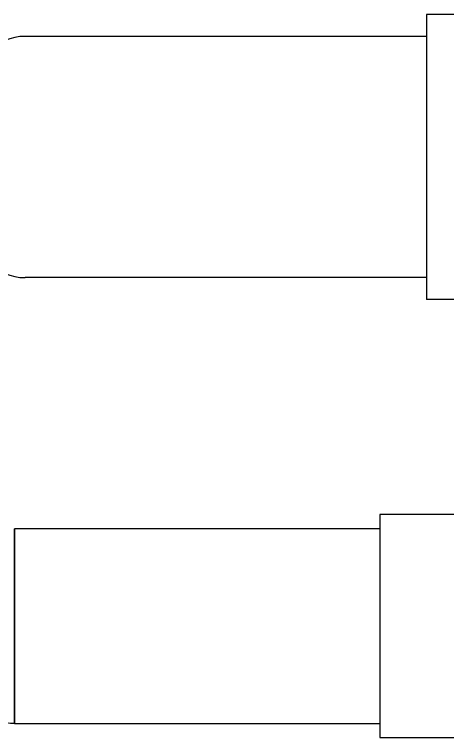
# Model space of a CAD drawing. Header units: millimetres. Extents: x 256 to 2599, y 626 to 1192.
# Drawn here: x 1882.72 to 1899.62, y 834.38 to 862.62 of the extents above; entities that cross this region are included whole.
import ezdxf

# ---------------------------------------------------------------- set-up
doc = ezdxf.new("R2010")
doc.units = ezdxf.units.MM
doc.layers.add('MAIN-1', color=7, linetype='Continuous')
doc.layers.add('MAIN-2', color=7, linetype='Continuous')

msp = doc.modelspace()

# ---------------------------------------------------------------- linework, layer by layer
for p, q in [((1900.942, 862.619), (1898.802, 862.619)), ((1898.802, 862.619), (1898.802, 851.485)), ((1898.802, 862.619), (1898.802, 861.763)), ((1898.802, 861.763), (1883.135, 861.763)), ((1898.802, 852.341), (1883.135, 852.341)), ((1900.942, 851.485), (1898.802, 851.485))]:
    msp.add_line(p, q)
msp.add_ellipse((1883.135, 857.052), major_axis=(0, 4.711), ratio=0.634562, start_param=0, end_param=3.141593)
at = {"layer": 'MAIN-1'}
for p, q in [((1900.454, 843.087), (1896.971, 843.087)), ((1896.971, 843.087), (1896.971, 834.379)), ((1896.971, 842.533), (1882.721, 842.533)), ((1882.721, 842.533), (1882.721, 838.733)), ((1882.721, 838.733), (1882.721, 834.933)), ((1882.721, 834.933), (1896.971, 834.933)), ((1896.971, 834.379), (1900.454, 834.379))]:
    msp.add_line(p, q, dxfattribs=at)
msp.add_arc((1882.721, 836.517), 1.583, 180, 270, dxfattribs=at)
at = {"layer": 'MAIN-2'}
for p, q in [((1882.721, 838.733), (1882.721, 842.533)), ((1882.721, 834.933), (1882.721, 838.733))]:
    msp.add_line(p, q, dxfattribs=at)

doc.saveas('drawing.dxf')
